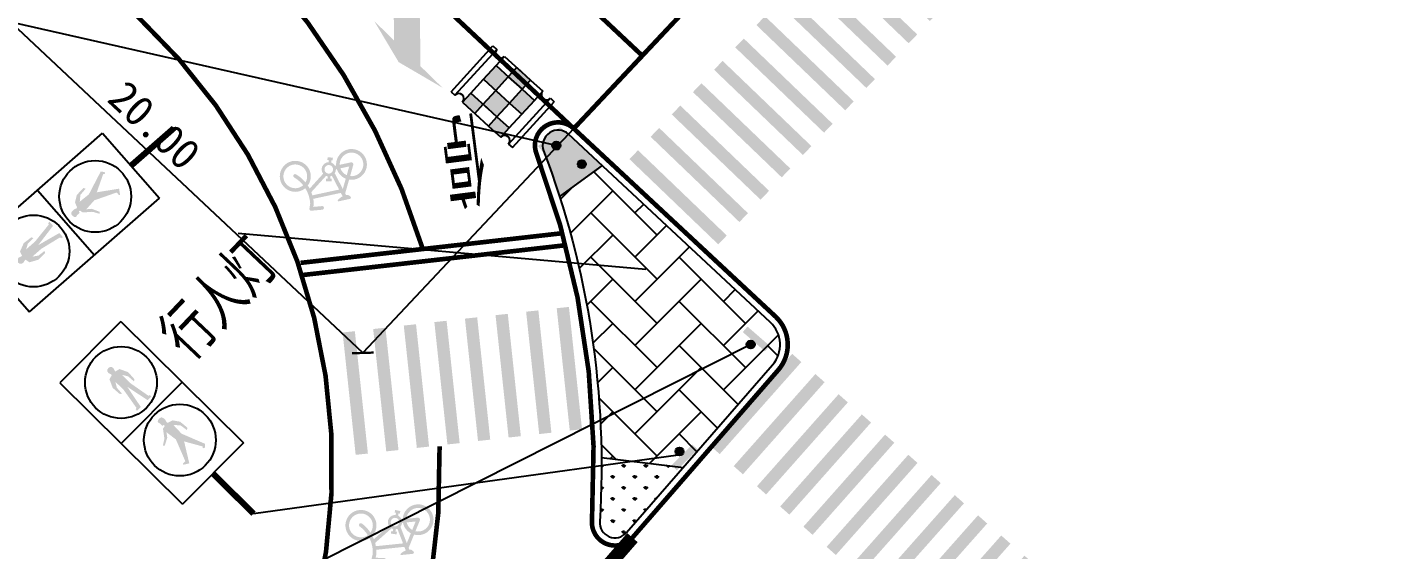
# Model space of a CAD drawing. Header units: millimetres. Extents: x 67546 to 67853, y 50657 to 50921.
# Drawn here: x 67652.59 to 67696.48, y 50774.19 to 50791.19 of the extents above; entities that cross this region are included whole.
import ezdxf

# ---------------------------------------------------------------- set-up
doc = ezdxf.new("R2010")
doc.units = ezdxf.units.MM
doc.linetypes.add('JTSS02', pattern=[2, 1, -1])
for name, color, linetype in [('@-交通信号', 7, 'Continuous'), ('@-交通岛', 82, 'Continuous'), ('@-交通标志', 7, 'Continuous'), ('@-设计标注', 7, 'Continuous'), ('@-路面标线', 7, 'Continuous'), ('@-路面边线', 7, 'Continuous'), ('@-辅助设计', 4, 'Continuous'), ('@-隔离岛', 3, 'Continuous'), ('交通标志', 7, 'Continuous')]:
    doc.layers.add(name, color=color, linetype=linetype)
doc.layers.add('@-道路标线', color=7, linetype='Continuous', lineweight=0)
doc.layers.get('0').off()
doc.layers.get('@-辅助设计').off()
doc.styles.add('--黑体', font='simhei.ttf')
doc.styles.add('STYLE1', font='simhei.ttf', dxfattribs={"width": 0.8})
doc.styles.add('宋体', font='')
doc.styles.get('宋体').set_extended_font_data('SimSun')
doc.dimstyles.new('标志标注', dxfattribs={"dimtxt": 1, "dimasz": 0.5, "dimexe": 0, "dimexo": 0, "dimgap": 0.25, "dimtad": 1, "dimzin": 0, "dimdsep": 46, "dimtxsty": '--黑体', "dimblk": 'ARCHTICK', "dimcen": 0.09, "dimadec": 0, "dimazin": 0, "dimtfac": 1, "dimtix": 1, "dimtmove": 1, "dimatfit": 0, "dimfxl": 1, "dimtolj": 1, "dimtzin": 0, "dimarcsym": 0})
pattern_1 = [(44.9999999983424, (0, 0), (4.156886443366873e-11, 1.436840979371065), [3.048, -1.016]), (134.9999999983424, (0.7184200000207843, 0.7184199999792156), (4.156886443366873e-11, 1.436840979371065), [3.048, -1.016])]
pattern_2 = [(90, (0, 0), (-0.3592102447896078, 0.3592102448103922), [0.09525, -0.6231704896]), (44.9999999983424, (0, 0), (-0.3592102448323739, 0.3592102448531583), [0.09525, -0.41275]), (134.9999999983424, (0, 0), (-0.3592102448531583, -0.3592102448323739), [0.09525, -0.41275])]

# ---------------------------------------------------------------- blocks, each defined once
blk = doc.blocks.new('A$C4D5C2BD2')
at = {"layer": '@-交通信号', "linetype": 'ByBlock', "lineweight": -3}
h = blk.add_hatch(color=14, dxfattribs=at)
edge = h.paths.add_edge_path()
edge.add_line((0.981396496295929, 0.3103656233288348), (0.9047607928514481, 0.5335762156173587))
edge.add_line((0.9047607928514481, 0.5335762188769877), (0.000568583607673645, 0.2231366215273738))
edge.add_line((0.0005685761570930481, 0.2231366285122931), (0.07720427960157394, -7.396377623081207e-05))
edge.add_line((0.07720427960157394, -7.396703585982323e-05), (0.9813964888453484, 0.3103656303137541))
blk.add_hatch(color=14, dxfattribs=at).paths.add_polyline_path([(0.5572020175083134, 0.5146595514379442, 1), (0.2922885207311656, 0.5146595514379442, 1)])
at = {"layer": '@-交通信号', "color": 14}
blk.add_circle((0.4247452691197395, 0.5146595514379442, 363.6511633631799), 0.1324567483885739, dxfattribs=at)
blk = doc.blocks.new('A$C3CD052C4')
at = {"layer": '@-交通信号'}
h = blk.add_hatch(color=256, dxfattribs=at)
h.paths.add_polyline_path([(0.1983859571773792, 4.356085207038632), (0.3037263108562911, 4.182178008431947), (0.3200045453995699, 3.934058719638415), (0.3810483660345199, 3.966599105235218), (0.4013966001366498, 4.275731142948644), (0.2752394003473455, 4.548255585470542), (0.1207051664969185, 4.589344146314033), (0.1368730835529277, 4.649943680897195), (0.157221317771473, 4.715024181221452), (0.1409426421305398, 4.776036930097689), (0.1002470557141351, 4.8142541802099), (0.04286595714802388, 4.829918102943338), (-0.01451514147629496, 4.814254180208081), (-0.05521072783449199, 4.77603693009587), (-0.07148940341721755, 4.715024181205081), (-0.05114116919867229, 4.649943680909928), (-0.03497325220087077, 4.589344146312214), (-0.1895074860512977, 4.548255585452353), (-0.3156646858988097, 4.275731142926816), (-0.2953164516802644, 3.966599105244313), (-0.2342726311035221, 3.934058719632958), (-0.2179943965602433, 4.182178008441042), (-0.1126540429395391, 4.356085207034994), (-0.1126540428813314, 3.967285207005261), (-0.2342726310889702, 3.267445207033234), (-0.279085850372212, 3.25705659617779), (-0.2912468931463081, 3.189701124136263), (-0.1126540429249872, 3.189685207004004), (0.04286595720623154, 3.967285207021632), (0.1983859571919311, 3.189685207022194), (0.3769788072968367, 3.18970112414172), (0.3648177647555713, 3.257056596183247), (0.3200045454141218, 3.267445207024139), (0.1983859571773792, 3.967285207023451)])
h.paths.add_polyline_path([(-0.06118429476919118, 1.636378291499568), (-0.3482229192304658, 0.9205713478113466), (-0.4579572204529541, 0.9188305799580121), (-0.4771172687906073, 0.8874937784821668), (-0.3065058634529123, 0.7793136970540218), (0.08171556417073589, 1.403055258662789), (0.3901159533270402, 0.8554683633010427), (0.3610900809726445, 0.822830726599932), (0.3647185906738741, 0.7974457475393137), (0.4082571785402251, 0.7793136970467458), (0.506219883376616, 0.8590945566884329), (0.2014475629403023, 1.638771373256532), (0.2159607196663273, 2.019543891745343), (0.3683466593938647, 1.85998217249653), (0.408250562948524, 1.595980882662843), (0.4737198686198099, 1.636111189556686), (0.4445396291994257, 1.94701568977689), (0.3030383364821319, 2.150094438551605), (0.1325111714249942, 2.208116783383957), (0.1252545931201894, 2.251633812893488, 0.2072279350689316), (0.1346140927344095, 2.450030692549262, 0.0711061981058181), (0.1193633821385447, 2.472137523831407, 0.0975891202728249), (0.1034852991870139, 2.48372346323049, 0.0222332267681968), (0.08456203251262195, 2.491531811232562, 0.0407986121601978), (0.07378418094594963, 2.494460636444273, 0.0459787038497324), (0.04555813709157519, 2.49706172911101, 0.0363583218134128), (0.009835170960286632, 2.494460636444273, 0.02830864803348), (-0.00935821476741694, 2.490530535462312, 0.0246906909628924), (-0.03075985630857758, 2.483723463228671, 0.079384576499933), (-0.05583795587881468, 2.469505774046411, 0.1243502617140169), (-0.06706480044522323, 2.454712290782481, 0.0811445592898371), (-0.07183741006883793, 2.435193731856998, 0.0695555518301039), (-0.0704105976910796, 2.411836468469119, 0.0047304574096672), (-0.06829578496399336, 2.401883111553616, 0.0090106909384495), (-0.06704230702598579, 2.39668994594831, 0.057141586892112), (-0.06096273110597394, 2.380969756777631, -0.0682413411958788), (-0.05615765994298272, 2.367678773531225, -0.1243534000053011), (-0.05688904688577168, 2.34781299745373, 0.0894556629479959), (-0.05978576498455368, 2.320536050174269, 0.0148189027599731), (-0.05776430989499204, 2.300840494513977, -0.0224194918720017), (-0.05592311613145284, 2.279750535453786, 0.0428473774026392), (-0.05615765994298272, 2.26976586341334, 0.1828745618122536), (-0.05377668564324267, 2.264489678782411, 0.101618928131842), (-0.04527257199515589, 2.258886470561265, 0.0299215739039949), (-0.001733984012389556, 2.249434136931086), (-0.001733984012389556, 2.204490589996567), (-0.1098946226702537, 2.1785597586113), (-0.1807460487616481, 2.085614511275708), (-0.2914515398006188, 1.939557423202132), (-0.3313056047336431, 1.904149619640521), (-0.5062198836385505, 1.793500335124918), (-0.4530814243044006, 1.753666386819532), (-0.2629672755283536, 1.852729243923022), (-0.2161719821888255, 1.877593834708023), (-0.1098946225974942, 2.021437714965941)])
for p, q in [((-1.402307950018439, 5.60923179994461), (-1.402307949960232, -1.2732925824821e-11)), ((1.402307949902024, 5.609231799970075), (-1.402307950018439, 5.60923179994461)), ((1.402307949902024, 5.609231799970075), (1.402307949960232, 1.2732925824821e-11)), ((1.402307949989336, 2.804615899991404), (-1.402307950047543, 2.804615899995042)), ((1.402307949960232, 1.2732925824821e-11), (-1.402307949960232, -1.2732925824821e-11))]:
    blk.add_line(p, q, dxfattribs=at)
at = {"layer": '@-交通信号', "color": 1}
blk.add_circle((-1.01863406598568e-10, 4.206923849938903), 1.166399999991831, dxfattribs=at)
at = {"layer": '@-交通信号', "color": 3}
blk.add_circle((0.01579213106015231, 1.529717030643951), 1.166399999991831, dxfattribs=at)
blk = doc.blocks.new('A$C42B20481')
at = {"layer": '@-交通信号', "linetype": 'ByBlock', "lineweight": -3}
for points in [[(0.1324567483885739, 0, 1), (-0.1324567483885739, 0, 1)], [(0.4606980249664048, -0.3733013846704125), (0.4603487807471538, -0.1373016438719787), (-0.4956503291614354, -0.1387163790641353), (-0.4953010849567363, -0.374716119862569)]]:
    blk.add_hatch(color=14, dxfattribs=at).paths.add_polyline_path(points)
at = {"layer": '@-交通信号', "color": 14}
blk.add_circle((0, 0), 0.1324567483885739, dxfattribs=at)
blk = doc.blocks.new('*U54')
at = {"layer": '@-路面边线'}
h = blk.add_hatch(color=256, dxfattribs=at)
h.dxf.hatch_style = 1
h.paths.add_polyline_path([(0.8848551481814093, -3.999268649963005), (0.9147638073900455, 0.0006195324772391708), (0.5147749891520792, 0.00361039839381827), (0.4848663299281559, -3.996277784040857)])
blk = doc.blocks.new('*U55')
at = {"layer": '@-辅助设计', "color": 0, "linetype": 'ByBlock', "lineweight": -2, "transparency": 16777216}
for p, rotation in [((67685.55467824785, 50801.04431857182), 46.57920475431663), ((67684.86732707529, 50800.31799332402), 46.57920475431663), ((67684.17997590273, 50799.59166807622), 46.57920475431663), ((67683.49262473018, 50798.86534282843), 46.57920475433915), ((67682.80527355762, 50798.13901758063), 46.57920475431663), ((67682.11792238506, 50797.41269233284), 46.57920475433915), ((67681.4305712125, 50796.68636708504), 46.57920475431663), ((67680.74322003995, 50795.96004183724), 46.57920475433915), ((67680.0558688674, 50795.23371658944), 46.57920475431663), ((67679.36851769485, 50794.50739134165), 46.57920475433077), ((67678.68116652229, 50793.78106609386), 46.57920475434659), ((67677.99381534974, 50793.05474084606), 46.57920475433915), ((67677.30646417718, 50792.32841559826), 46.57920475434659), ((67676.61911300462, 50791.60209035046), 46.57920475433915), ((67675.93176183206, 50790.87576510267), 46.57920475434659), ((67675.2444106595, 50790.14943985487), 46.57920475433915), ((67674.55705948696, 50789.42311460707), 46.57920475431663), ((67673.8697083144, 50788.69678935927), 46.57920475433915), ((67673.18235714185, 50787.97046411148), 46.57920475434659), ((67672.4950059693, 50787.24413886368), 46.57920475433915), ((67671.80765479674, 50786.51781361589), 46.57920475434659)]:
    blk.add_blockref('*U54', p, dxfattribs=dict(at, rotation=rotation))
blk = doc.blocks.new('*U56')
at = {"layer": '@-路面边线'}
h = blk.add_hatch(color=256, dxfattribs=at)
h.dxf.hatch_style = 1
h.paths.add_polyline_path([(0.4420962768850296, -0.02579111704356138), (0.403437126282052, -4.02560429644487), (0.8034184442403289, -4.029470211481682), (0.8420775948103593, -0.02965703210901305)])
blk = doc.blocks.new('*U57')
at = {"layer": '@-辅助设计', "color": 0, "linetype": 'ByBlock', "lineweight": -2, "transparency": 16777216, "rotation": 138.9999999997542}
for p in [(67675.4068550512, 50776.99624566858), (67676.16156463142, 50776.34018663959), (67676.91627421163, 50775.6841276106), (67677.67098379186, 50775.0280685816), (67678.42569337208, 50774.37200955261), (67679.18040295229, 50773.71595052362), (67679.93511253252, 50773.05989149462), (67680.68982211273, 50772.40383246563), (67681.44453169295, 50771.74777343663), (67682.19924127318, 50771.09171440764), (67682.95395085339, 50770.43565537865), (67683.70866043362, 50769.77959634965), (67684.46337001384, 50769.12353732066), (67685.21807959405, 50768.46747829167), (67685.97278917428, 50767.81141926267), (67686.7274987545, 50767.15536023368)]:
    blk.add_blockref('*U56', p, dxfattribs=at)
blk = doc.blocks.new('*U59')
at = {"layer": '@-路面边线'}
h = blk.add_hatch(color=256, dxfattribs=at)
h.dxf.hatch_style = 1
h.paths.add_polyline_path([(0.5976829625600055, -2.00496641827789), (0.624350595652142, 1.994944685389978), (0.2243594852923538, 1.997611448702791), (0.1976918521849382, -2.002299654970666)])
blk = doc.blocks.new('*U60')
at = {"layer": '@-辅助设计', "color": 0, "linetype": 'ByBlock', "lineweight": -2, "transparency": 16777216, "rotation": 6.469848052919851}
for p in [(67667.81023534169, 50779.81203481743), (67668.80386663307, 50779.92471514761), (67669.79749792443, 50780.03739547779), (67663.83571017621, 50779.36131349671), (67664.82934146759, 50779.47399382689), (67665.82297275895, 50779.58667415707), (67666.81660405033, 50779.69935448725), (67662.84207888485, 50779.24863316653)]:
    blk.add_blockref('*U59', p, dxfattribs=at)
blk = doc.blocks.new('A$C348E0356')
at = {"layer": '交通标志', "lineweight": 15}
h = blk.add_hatch(color=1, dxfattribs=at)
h.paths.add_polyline_path([(3.003229652764275, 1.581825583154568), (2.699315253586973, 2.053429645515278), (2.345612207427619, 1.825493846656171), (2.649526606546714, 1.35388978429546)])
h.paths.add_polyline_path([(1.699794109328649, 2.827652479812969), (2.00370850827312, 2.356048417277634), (2.357411554490681, 2.58398421613674), (2.053497155546209, 3.055588278657522)])
h.paths.add_polyline_path([(2.00370850827312, 2.356048417277634), (1.473153939063194, 2.014144718996249), (1.815057638159487, 1.483590148374786), (2.345612207427619, 1.825493846656171), (2.212649657740256, 2.031820624353712)])
h.paths.add_polyline_path([(2.11897203727858, 1.011986086014075), (1.815057638159487, 1.483590148374786), (1.284503068891353, 1.141686450093402), (1.588417468068655, 0.6700823877326914)])
h.paths.add_polyline_path([(1.169239540060515, 2.485748781531583), (0.6386849708505907, 2.143845083250199), (0.9425993697950616, 1.672241020714864), (1.473153939063194, 2.014144718996249)])
h.paths.add_polyline_path([(0.9425993697950616, 1.672241020714864), (0.5888963236357087, 1.444305221855755), (0.9308000227320008, 0.9137506512342952), (1.284503068891353, 1.141686450093402), (1.151540519262198, 1.348013227790942)])
at = {"layer": '交通标志', "lineweight": 25}
for p, q in [((1.768577406415715, 3.497717086982446), (6.21755607426e-05, 2.358038092701462)), ((1.863550656125879, 3.350340817545656), (0.0950354252709076, 2.210661823264671)), ((1.863550656125879, 3.350340817545656), (1.768577406415715, 3.497717086982446)), ((1.699794109328649, 2.827652479812969), (1.169239540060515, 2.485748781531583)), ((2.053497155546209, 3.055588278657522), (1.699794109328649, 2.827652479812969)), ((2.00370850827312, 2.356048417277634), (1.699794109328649, 2.827652479812969)), ((2.357411554490681, 2.58398421613674), (2.053497155546209, 3.055588278657522)), ((0.0950354252709076, 2.210661823264671), (6.21755607426e-05, 2.358038092701462)), ((1.169239540060515, 2.485748781531583), (0.6386849708505907, 2.143845083250199)), ((1.473153939063194, 2.014144718996249), (1.169239540060515, 2.485748781531583)), ((2.00370850827312, 2.356048417277634), (1.473153939063194, 2.014144718996249)), ((2.357411554490681, 2.58398421613674), (2.00370850827312, 2.356048417277634)), ((2.345612207427619, 1.825493846656171), (2.00370850827312, 2.356048417277634)), ((2.699315253586973, 2.053429645515278), (2.357411554490681, 2.58398421613674)), ((0.6386849708505907, 2.143845083250199), (0.2849819246330298, 1.91590928439109)), ((0.5888963236357087, 1.444305221855755), (0.2849819246330298, 1.91590928439109)), ((0.9425993697950616, 1.672241020714864), (0.6386849708505907, 2.143845083250199)), ((1.473153939063194, 2.014144718996249), (0.9425993697950616, 1.672241020714864)), ((1.815057638159487, 1.483590148374786), (1.473153939063194, 2.014144718996249)), ((2.649526606546714, 1.35388978429546), (2.212649657740256, 2.031820624353712)), ((2.699315253586973, 2.053429645515278), (2.345612207427619, 1.825493846656171)), ((3.003229652764275, 1.581825583154568), (2.566352703957818, 2.259756423212819)), ((0.9425993697950616, 1.672241020714864), (0.5888963236357087, 1.444305221855755)), ((0.9308000227320008, 0.9137506512342952), (0.5888963236357087, 1.444305221855755)), ((1.284503068891353, 1.141686450093402), (0.9425993697950616, 1.672241020714864)), ((1.815057638159487, 1.483590148374786), (1.284503068891353, 1.141686450093402)), ((2.11897203727858, 1.011986086014075), (1.68209508853033, 1.689916926072328)), ((2.345612207427619, 1.825493846656171), (1.815057638159487, 1.483590148374786)), ((3.003229652764275, 1.581825583154568), (2.649526606546714, 1.35388978429546)), ((1.234714421851094, 0.442146588873584), (0.7978374730446376, 1.120077428931835)), ((1.284503068891353, 1.141686450093402), (0.9308000227320008, 0.9137506512342952)), ((1.588417468068655, 0.6700823877326914), (1.151540519262198, 1.348013227790942)), ((3.193176151951773, 1.287073044106364), (1.424660921038593, 0.1473940498253796)), ((3.288149401603732, 1.139696774669572), (1.519634170748758, 1.7780388589e-05)), ((2.11897203727858, 1.011986086014075), (1.588417468068655, 0.6700823877326914)), ((2.649526606546714, 1.35388978429546), (2.11897203727858, 1.011986086014075)), ((3.288149401603732, 1.139696774669572), (3.193176151951773, 1.287073044106364)), ((1.588417468068655, 0.6700823877326914), (1.234714421851094, 0.442146588873584)), ((1.519634170748758, 1.7780388589e-05), (1.424660921038593, 0.1473940498253796))]:
    blk.add_line(p, q, dxfattribs=at)
for centre, major_axis, ratio, start_param, end_param in [((1.958523905836044, 3.202964548094313), (0.0132628393479032, 0.1748249984116091), 0.9999999976595978, 0.648165981041317, 3.789758634631108), ((0.1900086749810725, 2.06328555382788), (-0.1748249984686601, 0.0132628393522313), 0.999999997006934, 2.218962305269292, 5.360554958859085), ((3.098202902416232, 1.434449313717776), (-0.1748249984686601, 0.0132628393522313), 0.999999997006934, -0.9226303483204992, 2.218962305269292), ((1.329687671561259, 0.2947703194367932), (0.0132628393608787, 0.1748249985826468), 0.9999999959073038, 3.789758633994535, 6.931351287584327)]:
    blk.add_ellipse(centre, major_axis=major_axis, ratio=ratio, start_param=start_param, end_param=end_param, dxfattribs=at)
blk = doc.blocks.new('A$C174B43BA')
at = {"layer": '交通标志', "linetype": 'ByBlock', "lineweight": -3}
for points in [[(0.6366147921982129, 0.3842561724922007, 1), (0.3717012954210651, 0.3842561724922007, 1)], [(0.955758185315062, -1.431443593e-06), (0.9610766889582008, 0.2359386311726439), (0.0053193263074718, 0.2574830817691236), (8.226643331e-07, 0.0215430191528867)]]:
    blk.add_hatch(color=14, dxfattribs=at).paths.add_polyline_path(points)
at = {"layer": '交通标志', "color": 14}
blk.add_circle((0.504158043809639, 0.3842561724922007), 0.1324567483885739, dxfattribs=at)
blk = doc.blocks.new('_ARCHTICK')
at = {"color": 0, "linetype": 'ByBlock', "const_width": 0.15}
blk.add_lwpolyline([(-0.5, -0.5), (0.5, 0.5)], dxfattribs=at)
blk = doc.blocks.new('*D101')
at = {"layer": '@-设计标注', "color": 0, "lineweight": -2, "transparency": 16777216}
for p, q in [((67655.77661086725, 50801.58451964377), (67648.92260328982, 50794.29182114974)), ((67663.49628256226, 50780.59481883351), (67648.92260328982, 50794.29182114974)), ((67670.3502901397, 50787.88751732756), (67663.49628256226, 50780.59481883351))]:
    blk.add_line(p, q, dxfattribs=at)
at = {"layer": 'Defpoints', "color": 0, "transparency": 16777216}
for p in [(67655.77661086725, 50801.58451964377), (67648.92260328982, 50794.29182114974), (67670.3502901397, 50787.88751732756)]:
    blk.add_point(p, dxfattribs=at)
at = {"layer": '@-设计标注', "color": 0, "lineweight": -2, "transparency": 16777216, "xscale": 0.5, "yscale": 0.5, "zscale": 0.5}
for p, rotation in [((67648.92260328982, 50794.29182114974), 136.7761792515774), ((67663.49628256226, 50780.59481883351), 316.7761792515774)]:
    blk.add_blockref('_ARCHTICK', p, dxfattribs=dict(at, rotation=rotation))
at = {"layer": '@-设计标注', "color": 0, "transparency": 16777216, "insert": (67656.72692798547, 50787.99392669448), "char_height": 1, "attachment_point": 5, "rotation": 316.77617925157745, "style": '--黑体'}
blk.add_mtext('\\A1;20.00', dxfattribs=at)

msp = doc.modelspace()

# ---------------------------------------------------------------- hatches: boundary and pattern name
at = {"layer": '@-道路标线'}
msp.add_hatch(color=7, dxfattribs=at).paths.add_polyline_path([(67662.6724428963, 50793.87844018015), (67662.5676073364, 50793.77115781794), (67664.49868986337, 50791.88411773547), (67664.51173947759, 50790.75282214746), (67663.86804530173, 50791.38183550852), (67664.661307435, 50790.04739360706), (67666.08521412921, 50789.21523393194), (67665.36999837992, 50789.91413766707), (67665.35205515988, 50791.46966910078), (67662.77727845694, 50793.98572254298)])
h = msp.add_hatch(color=7, dxfattribs=at)
edge = h.paths.add_edge_path()
edge.add_line((67662.92375699608, 50785.77879566552), (67662.95065797983, 50785.7269898261))
edge.add_ellipse((67663.04910240113, 50785.28113125595), major_axis=(-0.07731339942486562, -0.4500026536258515), ratio=0.9999805706952836, start_angle=200.1195756284293, end_angle=202.1999952957983, ccw=False)
edge.add_ellipse((67662.97878144446, 50785.58040926402), major_axis=(-0.1481592556696223, 0.02545472925499719), ratio=0.9999999506772708, start_angle=219.8589830386828, end_angle=284.2785924977287, ccw=False)
edge.add_ellipse((67663.06781243566, 50785.64347908816), major_axis=(-0.04221297019419545, 0.007252464400459548), ratio=0.9999998303205472, start_angle=113.18325781182659, end_angle=206.501347011118, ccw=False)
edge.add_line((67663.07776372442, 50785.6018196998), (67662.6903187305, 50785.51801311808))
edge.add_ellipse((67662.72393824876, 50785.54261339678), major_axis=(-0.04105713626566976, 0.007053884571063191), ratio=0.9999998508462595, start_angle=310.81329457208363, end_angle=405.9425271505703, ccw=False)
edge.add_ellipse((67663.04910240113, 50785.28113125595), major_axis=(-0.4500041639262615, 0.07731365890435522), ratio=0.999999995276094, start_angle=307.0992444217952, end_angle=329.14455822133897, ccw=False)
edge.add_line((67662.83932576167, 50785.68668635088), (67662.78207363267, 50785.79694234963))
edge.add_line((67662.78207363174, 50785.79694234951), (67661.8865447571, 50785.60323429505))
edge.add_ellipse((67660.72839179695, 50785.38384425752), major_axis=(-0.1995926015969156, -1.161728769279961), ratio=0.9999997747193812, start_angle=102.93400800517048, end_angle=110.4751074252666, ccw=False)
edge.add_line((67661.90532003225, 50785.44934383817), (67661.88963057504, 50785.34123310245))
edge.add_line((67661.88963057414, 50785.34123310231), (67662.1690676014, 50785.36730998568))
edge.add_ellipse((67662.17452077311, 50785.30887441151), major_axis=(-0.0099376341430146, -0.05784200110700528), ratio=0.9999999969862579, start_angle=15.0799806736444, end_angle=195.0799806736443, ccw=False)
edge.add_line((67662.17997394405, 50785.25043883625), (67661.83232436627, 50785.2179963988))
edge.add_ellipse((67661.82084043187, 50785.27586918513), major_axis=(-0.009990416899394986, -0.05814922314889669), ratio=0.9999999565071804, start_angle=-94.40099306387123, end_angle=20.972252427922285, ccw=False)
edge.add_line((67661.76362929722, 50785.29029230258), (67661.78742422181, 50785.45425510933))
edge.add_ellipse((67660.72839179695, 50785.38384425752), major_axis=(-1.046044482521847, 0.1797172844243484), ratio=0.9999999809832021, start_angle=193.5523853715453, end_angle=221.8935450160579)
edge.add_ellipse((67661.3032374865, 50786.33499809186), major_axis=(-0.4968974456930011, 0.08537023144756753), ratio=0.9999999808311439, start_angle=-98.18991527179861, end_angle=139.7104712913849, ccw=False)
edge.add_ellipse((67661.3032374865, 50786.33499809186), major_axis=(-0.4968974442398929, 0.08537023119791362), ratio=0.9999999833191034, start_angle=153.487581228541, end_angle=261.8100847081013, ccw=False)
edge.add_ellipse((67660.72839179695, 50785.38384425752), major_axis=(-1.161728560276315, 0.199592565688722), ratio=0.9999999987140331, start_angle=217.7231741279261, end_angle=223.3859971820988, ccw=False)
edge.add_line((67661.76941140066, 50785.93677141647), (67662.2078968275, 50786.42138401958))
edge.add_ellipse((67662.3902542918, 50786.5635116437), major_axis=(-0.2278637837725242, 0.03914848854183371), ratio=0.9999999485642296, start_angle=280.9424230675123, end_angle=407.6811191826454, ccw=False)
edge.add_line((67662.38543733451, 50786.79466375658), (67662.38969470153, 50786.86731635052))
edge.add_line((67662.38969469967, 50786.86731635026), (67662.34569005243, 50786.87143510953))
edge.add_line((67662.3456900535, 50786.87143510875), (67662.35367550845, 50786.95675136693))
edge.add_line((67662.35367550938, 50786.95675136706), (67662.52408301475, 50786.94080152315))
edge.add_line((67662.52408301477, 50786.94080152315), (67662.51609755967, 50786.8554852659))
edge.add_line((67662.51609755967, 50786.85548526589), (67662.4750626327, 50786.85932606083))
edge.add_line((67662.47506263245, 50786.85932606267), (67662.47043560469, 50786.78036519336))
edge.add_ellipse((67662.3902542918, 50786.5635116437), major_axis=(-0.03914848698266533, -0.2278637746973843), ratio=0.9999998710940378, start_angle=156.077858777343, end_angle=169.4568067655877, ccw=False)
edge.add_line((67662.51843740042, 50786.75592680696), (67662.54297866415, 50786.73709094029))
edge.add_ellipse((67662.3902542918, 50786.5635116437), major_axis=(-0.227863781438448, 0.03914848814082415), ratio=0.99999997824153, start_angle=219.2364363992578, end_angle=238.4055656186149, ccw=False)
edge.add_line((67662.59150673193, 50786.67731832901), (67662.63034242284, 50786.68571871192))
edge.add_ellipse((67663.12969100059, 50786.7226397046), major_axis=(-0.08478334506213774, -0.4934814733934387), ratio=0.999999957172602, start_angle=251.5529690226818, end_angle=283.97727336007733, ccw=False)
edge.add_line((67662.68839411605, 50786.95921785221), (67662.75971723294, 50787.06002903673))
edge.add_ellipse((67663.12969100059, 50786.7226397046), major_axis=(-0.4934814521434403, 0.08478334141124873), ratio=0.9999999765459381, start_angle=90.72597712170881, end_angle=327.3860601384187, ccw=False)
edge.add_line((67663.05116705045, 50786.22812364232), (67662.92375699565, 50785.77879566169))
edge = h.paths.add_edge_path(flags=16)
edge.add_line((67662.72601026045, 50785.90490903411), (67662.49186118256, 50786.35583269564))
edge.add_ellipse((67662.3902542918, 50786.5635116437), major_axis=(-0.2278641011686625, 0.03914854307256638), ratio=0.9999989921065656, start_angle=113.33312174311399, end_angle=125.81877227170509, ccw=False)
edge.add_line((67662.44455900324, 50786.33877734972), (67662.43991672923, 50786.25955631209))
edge.add_line((67662.43991672948, 50786.25955631027), (67662.48792135532, 50786.25837743208))
edge.add_line((67662.4879213544, 50786.25837743193), (67662.48581766938, 50786.17271410358))
edge.add_line((67662.48581767031, 50786.17271410373), (67662.3011836993, 50786.17724826551))
edge.add_line((67662.30118370023, 50786.17724826562), (67662.30328738394, 50786.2629115966))
edge.add_line((67662.30328738289, 50786.26291159741), (67662.35420391799, 50786.26166121201))
edge.add_line((67662.35420391797, 50786.26166121202), (67662.3584724415, 50786.33450418461))
edge.add_ellipse((67662.3902542918, 50786.5635116437), major_axis=(-0.03914848694542475, -0.227863774480626), ratio=0.9999996316774112, start_angle=-12.801403836924408, end_angle=1.8475263374838278, ccw=False)
edge.add_line((67662.30159057732, 50786.34998588369), (67661.82304277546, 50785.8210964702))
edge.add_ellipse((67660.72839179695, 50785.38384425752), major_axis=(-1.161728473446023, 0.1995925507707102), ratio=0.9999999651228509, start_angle=206.1845881327514, end_angle=211.5225778991242, ccw=False)
edge.add_line((67661.85897344344, 50785.71736397946), (67662.72601026227, 50785.90490903436))
edge = h.paths.add_edge_path(flags=16)
edge.add_line((67662.84757017242, 50785.92551604098), (67662.94197504499, 50786.25844699918))
edge.add_ellipse((67663.12969100059, 50786.7226397046), major_axis=(-0.4934814552835773, 0.08478334195074473), ratio=0.9999999682488206, start_angle=387.44292668244736, end_angle=437.7305866839091, ccw=False)
edge.add_line((67662.65266717822, 50786.57045417284), (67662.62145651857, 50786.56370312426))
edge.add_ellipse((67662.3902542918, 50786.5635116437), major_axis=(-0.03914849235350568, -0.2278638059583619), ratio=0.9999998818253548, start_angle=66.12125378608778, end_angle=99.79606636223912, ccw=False)
edge.add_line((67662.58276647636, 50786.43547428334), (67662.84757017242, 50785.925516041))
edge = h.paths.add_edge_path(flags=16)
edge.add_line((67662.48269107922, 50786.6685709271), (67662.46783742144, 50786.67997138164))
edge.add_ellipse((67662.3902542918, 50786.5635116437), major_axis=(-0.08648675425850212, -0.1100093382713435), ratio=0.9999982862807512, start_angle=184.5028513073123, end_angle=536.8305418411982)
edge = h.paths.add_edge_path(flags=16)
edge.add_ellipse((67661.3032374865, 50786.33499809186), major_axis=(-0.3812134418241676, 0.06549496287722897), ratio=0.9999999827594351, start_angle=158.9141864051265, end_angle=261.729474163011)
edge.add_ellipse((67661.3032374865, 50786.33499809186), major_axis=(-0.3812134461315951, 0.06549496361727317), ratio=0.9999999726421697, start_angle=261.7294742455286, end_angle=501.1211886144014)
edge.add_ellipse((67660.72839179695, 50785.38384425752), major_axis=(-1.046044487754065, 0.1797172853232776), ratio=0.9999999693913519, start_angle=228.2603932092995, end_angle=249.2839976678984)
edge.add_ellipse((67661.29664673867, 50786.34904933046), major_axis=(-0.05784365388411574, 0.009937918100933248), ratio=0.9999984609880854, start_angle=249.7117148502653, end_angle=428.8563375229205, ccw=False)
edge.add_ellipse((67660.72839179695, 50785.38384425752), major_axis=(-1.161728495277223, 0.1995925545214531), ratio=0.9999999672635289, start_angle=229.4454243372494, end_angle=249.28399770017649, ccw=False)
edge = h.paths.add_edge_path(flags=16)
edge.add_line((67662.97424198949, 50786.37224054807), (67663.05513200843, 50786.65750963263))
edge.add_line((67663.0551320075, 50786.65750963249), (67662.76808481298, 50786.59541966691))
edge.add_ellipse((67663.12969100059, 50786.7226397046), major_axis=(-0.3777974477986939, 0.06490807275914534), ratio=0.9999999719880538, start_angle=29.13147224983823, end_angle=75.82490958884358)
edge = h.paths.add_edge_path(flags=16)
edge.add_ellipse((67663.12969100059, 50786.7226397046), major_axis=(-0.3777974538067218, 0.06490807379136398), ratio=0.9999999542659418, start_angle=92.82568757028405, end_angle=327.3860593604895)
edge.add_line((67662.8464480413, 50786.98093681176), (67662.7918447958, 50786.90375820083))
edge.add_ellipse((67663.12969100059, 50786.7226397046), major_axis=(-0.3777974521717764, 0.06490807351046964), ratio=0.9999999059556514, start_angle=341.5529669549778, end_angle=371.5106501264239)
edge.add_line((67662.74653953854, 50786.71085281908), (67663.10492294191, 50786.78837321317))
edge.add_ellipse((67663.12420027504, 50786.72564069193), major_axis=(-0.01111244215447173, -0.06467997132419112), ratio=0.9999999181052606, start_angle=79.8263932664151, end_angle=206.8305000872452, ccw=False)
edge.add_line((67663.18590047718, 50786.70327846004), (67663.08348634189, 50786.34210181024))
h = msp.add_hatch(color=7, dxfattribs=at)
edge = h.paths.add_edge_path()
edge.add_line((67664.98571630528, 50774.25648841206), (67665.00677907691, 50774.2020469979))
edge.add_ellipse((67665.05577906889, 50773.74808646059), major_axis=(-0.1261537065202347, -0.43882227875547), ratio=0.9999805706952836, start_angle=200.1195756284293, end_angle=202.1999952957983, ccw=False)
edge.add_ellipse((67665.01867271458, 50774.05326752409), major_axis=(-0.1444782195567102, 0.0415349534217241), ratio=0.9999999506772708, start_angle=219.8589830386828, end_angle=284.2785924977287, ccw=False)
edge.add_ellipse((67665.11407809913, 50774.10620269865), major_axis=(-0.04116418342069399, 0.0118339805561539), ratio=0.9999998303205472, start_angle=113.18325781182659, end_angle=206.501347011118, ccw=False)
edge.add_line((67665.11940494832, 50774.06370378732), (67664.72511013363, 50774.0228532602))
edge.add_ellipse((67664.76122263739, 50774.04362181316), major_axis=(-0.04003706633751289, 0.01150995416868596), ratio=0.9999998508462595, start_angle=310.81329457208363, end_angle=405.9425271505703, ccw=False)
edge.add_ellipse((67665.05577906889, 50773.74808646059), major_axis=(-0.4388237515322682, 0.1261541299177261), ratio=0.999999995276094, start_angle=307.0992444217952, end_angle=329.14455822133897, ccw=False)
edge.add_line((67664.89170119174, 50774.17418459919), (67664.84687426256, 50774.29004977064))
edge.add_line((67664.84687426164, 50774.29004977061), (67663.93551291371, 50774.19562906751))
edge.add_ellipse((67662.7602947362, 50774.10445613864), major_axis=(-0.3256789466350793, -1.132865465844742), ratio=0.9999997747193812, start_angle=102.93400800517048, end_angle=110.4751074252666, ccw=False)
edge.add_line((67663.93731371542, 50774.04060796964), (67663.90987326743, 50773.93486719198))
edge.add_line((67663.90987326652, 50773.93486719194), (67664.19048508097, 50773.93016978398))
edge.add_ellipse((67664.18950276556, 50773.87148853936), major_axis=(-0.01621542178340847, -0.05640490901339502), ratio=0.9999999969862579, start_angle=15.0799806736444, end_angle=195.0799806736443, ccw=False)
edge.add_line((67664.18852044929, 50773.81280729378), (67663.83940931018, 50773.81865136939))
edge.add_ellipse((67663.83433550871, 50773.87743399171), major_axis=(-0.01630154838510076, -0.05670449808341591), ratio=0.9999999565071804, start_angle=-94.40099306387123, end_angle=20.972252427922285, ccw=False)
edge.add_line((67663.7790491323, 50773.89803876854), (67663.82066583399, 50774.05840725228))
edge.add_ellipse((67662.7602947362, 50774.10445613864), major_axis=(-1.020055370343385, 0.2932480232991924), ratio=0.9999999809832021, start_angle=193.5523853715453, end_angle=221.8935450160579)
edge.add_ellipse((67663.43589526972, 50774.9868988294), major_axis=(-0.4845519635714628, 0.1393001886311722), ratio=0.9999999808311439, start_angle=-98.18991527179861, end_angle=139.7104712913849, ccw=False)
edge.add_ellipse((67663.43589526972, 50774.9868988294), major_axis=(-0.4845519621544572, 0.1393001882238076), ratio=0.9999999833191034, start_angle=153.487581228541, end_angle=261.8100847081013, ccw=False)
edge.add_ellipse((67662.7602947362, 50774.10445613864), major_axis=(-1.132865262033819, 0.3256788880430146), ratio=0.9999999987140331, start_angle=217.7231741279261, end_angle=223.3859971820988, ccw=False)
edge.add_line((67663.85562969623, 50774.53999211159), (67664.34457306673, 50774.97364315228))
edge.add_ellipse((67664.5414052229, 50775.09493457251), major_axis=(-0.2222024782192493, 0.06387931420628823), ratio=0.9999999485642296, start_angle=280.9424230675123, end_angle=407.6811191826454, ccw=False)
edge.add_line((67664.56194408768, 50775.3252227776), (67664.57413620494, 50775.3969714839))
edge.add_line((67664.57413620307, 50775.39697148385), (67664.53084777664, 50775.40588693633))
edge.add_line((67664.5308477776, 50775.40588693544), (67664.54813306661, 50775.48981458395))
edge.add_line((67664.54813306755, 50775.48981458398), (67664.71576701646, 50775.45528959909))
edge.add_line((67664.71576701647, 50775.45528959908), (67664.69848172742, 50775.37136195151))
edge.add_line((67664.69848172744, 50775.37136195149), (67664.65811468562, 50775.37967572756))
edge.add_line((67664.65811468556, 50775.37967572943), (67664.6448639495, 50775.30169723072))
edge.add_ellipse((67664.5414052229, 50775.09493457251), major_axis=(-0.06387931166216429, -0.2222024693695825), ratio=0.9999998710940378, start_angle=156.077858777343, end_angle=169.4568067655877, ccw=False)
edge.add_line((67664.68989908278, 50775.27214653027), (67664.71222878777, 50775.25073513671))
edge.add_ellipse((67664.5414052229, 50775.09493457251), major_axis=(-0.2222024759431637, 0.06387931355195346), ratio=0.99999997824153, start_angle=219.2364363992578, end_angle=238.4055656186149, ccw=False)
edge.add_line((67664.75391553243, 50775.18600528472), (67664.79343781759, 50775.19009995177))
edge.add_ellipse((67665.29382533206, 50775.17208614686), major_axis=(-0.1383425552405957, -0.4812208615511052), ratio=0.999999957172602, start_angle=251.5529690226818, end_angle=283.97727336007733, ccw=False)
edge.add_line((67664.88110669055, 50775.45559184907), (67664.96304605069, 50775.54798136789))
edge.add_ellipse((67665.29382533206, 50775.17208614686), major_axis=(-0.4812208408290652, 0.1383425492833725), ratio=0.9999999765459381, start_angle=90.72597712170881, end_angle=327.3860601384187, ccw=False)
edge.add_line((67665.16159112839, 50774.68915109741), (67664.98571630444, 50774.2564884083))
edge = h.paths.add_edge_path(flags=16)
edge.add_line((67664.802978098, 50774.4035091616), (67664.6196454534, 50774.87737315118))
edge.add_ellipse((67664.5414052229, 50775.09493457251), major_axis=(-0.2222027877296392, 0.06387940318509527), ratio=0.9999989921065656, start_angle=113.33312174311399, end_angle=125.81877227170509, ccw=False)
edge.add_line((67664.57075934883, 50774.86560328405), (67664.55746495228, 50774.7873678539))
edge.add_line((67664.5574649523, 50774.78736785206), (67664.605051391, 50774.78093631187))
edge.add_line((67664.60505139008, 50774.78093631182), (67664.5935744311, 50774.69601923034))
edge.add_line((67664.59357443202, 50774.69601923039), (67664.41054887956, 50774.7207560253))
edge.add_line((67664.41054888049, 50774.72075602532), (67664.42202583847, 50774.80567310956))
edge.add_line((67664.42202583751, 50774.80567311047), (67664.47249881893, 50774.7988514422))
edge.add_line((67664.47249881893, 50774.79885144221), (67664.4847228849, 50774.87078815857))
edge.add_ellipse((67664.5414052229, 50775.09493457251), major_axis=(-0.06387931160139824, -0.2222024691582097), ratio=0.9999996316774112, start_angle=-12.801403836924408, end_angle=1.8475263374838278, ccw=False)
edge.add_line((67664.42987978294, 50774.89240906623), (67663.89626392862, 50774.41913733626))
edge.add_ellipse((67662.7602947362, 50774.10445613864), major_axis=(-1.132865177360836, 0.3256788637010182), ratio=0.9999999651228509, start_angle=206.1845881327514, end_angle=211.5225778991242, ccw=False)
edge.add_line((67663.9206125325, 50774.31209254179), (67664.80297809985, 50774.40350916165))
edge = h.paths.add_edge_path(flags=16)
edge.add_line((67664.92606400134, 50774.41067305239), (67665.05637899465, 50774.73125581145))
edge.add_ellipse((67665.29382533206, 50775.17208614686), major_axis=(-0.4812208438911852, 0.1383425501636783), ratio=0.9999999682488206, start_angle=387.44292668244736, end_angle=437.7305866839091, ccw=False)
edge.add_line((67664.80299888483, 50775.07308330907), (67664.77123643701, 50775.06979258861))
edge.add_ellipse((67664.5414052229, 50775.09493457251), major_axis=(-0.06387932042586411, -0.2222024998538773), ratio=0.9999998818253548, start_angle=66.12125378608778, end_angle=99.79606636223912, ccw=False)
edge.add_line((67664.71872958714, 50774.946574953), (67664.92606400135, 50774.4106730524))
edge = h.paths.add_edge_path(flags=16)
edge.add_line((67664.64479658978, 50775.18923323607), (67664.63128148335, 50775.20219253433))
edge.add_ellipse((67664.5414052229, 50775.09493457251), major_axis=(-0.09801952337770284, -0.09987084762771066), ratio=0.9999982862807512, start_angle=184.5028513073123, end_angle=536.8305418411982)
edge = h.paths.add_edge_path(flags=16)
edge.add_ellipse((67663.43589526972, 50774.9868988294), major_axis=(-0.371742143930964, 0.1068693446004423), ratio=0.9999999827594351, start_angle=158.9141864051265, end_angle=261.729474163011)
edge.add_ellipse((67663.43589526972, 50774.9868988294), major_axis=(-0.3717421481313729, 0.1068693458079862), ratio=0.9999999726421697, start_angle=261.7294742455286, end_angle=501.1211886144014)
edge.add_ellipse((67662.7602947362, 50774.10445613864), major_axis=(-1.020055375445606, 0.2932480247659918), ratio=0.9999999693913519, start_angle=228.2603932092995, end_angle=249.2839976678984)
edge.add_ellipse((67663.43088376545, 50775.00158760363), major_axis=(-0.05640652072704173, 0.0162158851228063), ratio=0.9999984609880854, start_angle=249.7117148502653, end_angle=428.8563375229205, ccw=False)
edge.add_ellipse((67662.7602947362, 50774.10445613864), major_axis=(-1.132865198649637, 0.3256788698211748), ratio=0.9999999672635289, start_angle=229.4454243372494, end_angle=249.28399770017649, ccw=False)
edge = h.paths.add_edge_path(flags=16)
edge.add_line((67665.10091977546, 50774.84082882966), (67665.21257907861, 50775.11551746392))
edge.add_line((67665.21257907768, 50775.11551746388), (67664.9204570413, 50775.08525244163))
edge.add_ellipse((67665.29382533206, 50775.17208614686), major_axis=(-0.3684110207244778, 0.1059117051192254), ratio=0.9999999719880538, start_angle=29.13147224983823, end_angle=75.82490958884358)
edge = h.paths.add_edge_path(flags=16)
edge.add_ellipse((67665.29382533206, 50775.17208614686), major_axis=(-0.3684110265832352, 0.1059117068035156), ratio=0.9999999542659418, start_angle=92.82568757028405, end_angle=327.3860593604895)
edge.add_line((67665.04058872284, 50775.4598624303), (67664.97785793756, 50775.38913124213))
edge.add_ellipse((67665.29382533206, 50775.17208614686), major_axis=(-0.3684110249889105, 0.1059117063451752), ratio=0.9999999059556514, start_angle=341.5529669549778, end_angle=371.5106501264239)
edge.add_line((67664.91168923656, 50775.20235127625), (67665.27640866746, 50775.2401376764))
edge.add_ellipse((67665.28869647584, 50775.17567067275), major_axis=(-0.01813237778582838, -0.06307298896490213), ratio=0.9999999181052606, start_angle=79.8263932664151, end_angle=206.8305000872452, ccw=False)
edge.add_line((67665.34757502149, 50775.14668272318), (67665.20620416924, 50774.79890188759))
at = {"layer": '@-隔离岛'}
h = msp.add_hatch(dxfattribs=at)
h.set_pattern_fill('GRASS', color=256, scale=0.02, angle=-1.6576033e-09, style=0)
h.set_pattern_definition(pattern_2)
h.paths.add_polyline_path([(67714.47933528763, 50777.86038756352), (67711.58747743013, 50777.7237243257), (67714.3337647777, 50776.00765353067, 0.1648705589889544), (67714.6462013064, 50775.93393673826), (67715.07410627056, 50776.58663591662, 0.03769896971207618), (67715.04544896707, 50776.65625979078, -0.0009910385635177148), (67715.00066728992, 50776.74577833466), (67714.71641516281, 50776.75586227321, -0.9824251142804514), (67714.45158493578, 50776.76055826579, -1.017889287910225), (67714.71641516281, 50776.75586227321), (67715.00066728992, 50776.74577833466, -0.01218501961812076)])
h.paths.add_polyline_path([(67702.16427977735, 50802.51870147807, 0.4437890083581539), (67702.05003956851, 50803.25138264229), (67702.01829887122, 50803.139749878, -0.3352159146615686), (67702.11452987723, 50803.01234310509, -1), (67701.84961638047, 50803.01234310509, -0.4978850821343966), (67702.01829887122, 50803.139749878), (67702.05003956851, 50803.25138264229, 0.2403229251265446), (67701.59833774286, 50803.30084452759, -0.02403165531386301), (67699.29158392521, 50802.55026193956), (67700.0223570941, 50799.873647247)])
h.paths.add_polyline_path([(67696.29584284294, 50795.27178539443, 0.172695880453688), (67694.4243184828, 50795.84803882931), (67694.50476080421, 50795.63080289759, -0.5223405233199353), (67694.68321392371, 50795.50658887246, -1), (67694.41830042694, 50795.50658887246, -0.3137665123952535), (67694.50476080421, 50795.63080289759), (67694.4243184828, 50795.84803882931, 0.1204058587653705), (67693.09350993844, 50795.46105842479), (67694.02503554296, 50794.59239674544, 0.4348123749617517), (67695.84896594485, 50794.71993838365)])
h.paths.add_polyline_path([(67685.35353192818, 50765.19372893243), (67682.29554250036, 50761.67591450505, 0.668930671040882), (67682.7088123817, 50760.84917655245), (67682.79388372015, 50761.70238545506, -0.3853967382320559), (67682.67456874081, 50761.83418865722, -1), (67682.93948223758, 50761.83418865722, -0.4436297883538115), (67682.79388372015, 50761.70238545506), (67682.7088123817, 50760.84917655245, 0.08431823525256274), (67682.87145384218, 50760.8890001512, -0.02597946412037406), (67686.30459423547, 50762.16723825481)])
h.paths.add_polyline_path([(67691.07815015365, 50770.49334151192, 0.3689194771130387), (67689.79352130918, 50770.30135244475, 0.2904346216333383), (67691.40374648308, 50769.60304341945, -0.04918014350271164), (67691.40119586549, 50769.62891207572, -0.870083212135626), (67691.66104422955, 50769.6651910841, 0.07090268533263139), (67692.0753942798, 50769.87019422112)])
h.paths.add_polyline_path([(67671.27580606334, 50786.68262790099), (67670.17979054966, 50787.70467890214, 0.794167672399738), (67669.37144633124, 50787.16127018849, -0.01364420500547146), (67669.88888074883, 50785.68026766826)])
h.paths.add_polyline_path([(67670.47704791668, 50786.73152862531, -1), (67670.74196141344, 50786.73152862531, -1)], flags=16)
h.paths.add_polyline_path([(67669.64824326297, 50787.33480429302, -1), (67669.91315675974, 50787.33480429302, -1)], flags=16)
h = msp.add_hatch(dxfattribs=at)
h.set_pattern_fill('AR-HBONE', color=30, scale=0.01, angle=-1.6576033e-09, style=0)
h.set_pattern_definition(pattern_1)
h.paths.add_polyline_path([(67712.4352251631, 50785.98694869419), (67707.17375689572, 50781.16185245534, 0.255888583198547), (67707.76129230011, 50780.11459014819), (67710.76856138499, 50778.2354398641, -0.9324973977301869), (67711.03218512404, 50778.21700048367, -0.2493179534871803), (67710.97380140514, 50778.10719166572), (67711.58747743013, 50777.7237243257), (67714.47933528763, 50777.86038756352, -0.08354644528235118)])
h.paths.add_polyline_path([(67712.4352251631, 50785.98694869419, -0.007275388396998398), (67712.3873766225, 50786.72016442699, 0.6897286273586153), (67711.49790752832, 50787.00762075113), (67708.40504448688, 50783.14977148705, -0.3974434518788362), (67708.52987670296, 50783.01753436404, -0.870350966692279), (67708.27000625139, 50782.9813330045), (67707.44841777792, 50781.95653350796, 0.1732063352084627), (67707.17375689572, 50781.16185245534)])
h.paths.add_polyline_path([(67691.61992624556, 50769.52840510747, -0.5737494409338134), (67691.40374648308, 50769.60304341945, -0.2904346216333278), (67689.79352130918, 50770.30135244475), (67685.35353192818, 50765.19372893243), (67686.30459423547, 50762.16723825481, -0.07389291008477142), (67696.54721158375, 50763.78822121426)])
h.paths.add_polyline_path([(67686.33540180385, 50765.97822919949, -1), (67686.60031530062, 50765.97822919949, -1)], flags=16)
h.paths.add_polyline_path([(67696.35624655517, 50767.19522083418), (67692.0753942798, 50769.87019422112, -0.07090268533259443), (67691.66104422955, 50769.6651910841, -0.06947112674735581), (67691.66610936225, 50769.62891207572, -0.2187562552700916), (67691.61992624556, 50769.52840510746), (67696.54721158375, 50763.78822121426, -0.02650331080481389), (67700.28081162216, 50763.62550135072, 0.121995504940891), (67700.51865834296, 50763.66053465042), (67700.50519243961, 50763.83027943655, -0.4375950361594934), (67700.36226076797, 50763.96232134724, -1), (67700.62717426474, 50763.96232134724, -0.3912123718394016), (67700.50519243961, 50763.83027943655), (67700.51865834296, 50763.66053465042, 0.6110617890127323), (67700.59397089723, 50764.5471967707)])
h = msp.add_hatch(dxfattribs=at)
h.set_pattern_fill('AR-HBONE', color=30, scale=0.01, angle=-1.6576033e-09, style=0)
h.set_pattern_definition(pattern_1)
h.paths.add_polyline_path([(67676.73318634926, 50781.59353845356), (67671.27580606334, 50786.68262790099), (67669.88888074883, 50785.68026766826, -0.07510562387499783), (67671.24794814891, 50777.19977895926), (67673.90922900796, 50776.87388972363), (67676.80589756941, 50780.20612572294, 0.4040262258334206)])
h = msp.add_hatch(dxfattribs=at)
h.set_pattern_fill('GRASS', color=256, scale=0.02, angle=-1.6576033e-09, style=0)
h.set_pattern_definition(pattern_2)
h.paths.add_polyline_path([(67673.90922900796, 50776.87388972363), (67671.24794814891, 50777.19977895926, -0.01814252091474497), (67671.19100745702, 50775.11485296438, 0.7175356239338243), (67672.06735182686, 50774.7550524045)])

# ---------------------------------------------------------------- linework, layer by layer
at = {"layer": '@-交通信号', "linetype": 'Continuous', "lineweight": -3}
for p, q in [((67672.69432679068, 50783.3037250207), (67659.44284835982, 50784.47215255608, 31.07741343967996)), ((67673.73595141043, 50777.26622669173, -2.676977361688837), (67659.94626920109, 50775.36809840895))]:
    msp.add_line(p, q, dxfattribs=at)
at = {"layer": '@-交通信号'}
msp.add_line((67676.0967265746, 50780.86642706909), (67648.58368603347, 50766.99702740945), dxfattribs=at)
at = {"layer": '@-交通信号', "const_width": 0.2, "elevation": 31.07741343967996, "flags": 128}
msp.add_lwpolyline([(67657.35802623528, 50787.89995615964), (67655.96322961753, 50786.67853255219)], dxfattribs=at)
at = {"layer": '@-交通信号', "const_width": 0.2, "flags": 128}
msp.add_lwpolyline([(67658.62947000994, 50776.67323178298), (67659.94626920109, 50775.36809840895)], dxfattribs=at)
at = {"layer": '@-交通岛', "color": 7, "linetype": 'Continuous', "const_width": 0.15, "flags": 128}
msp.add_lwpolyline([(67670.94151266715, 50775.13073848708, 0.7175356239400458), (67672.25602922191, 50774.59103764726), (67676.99457496447, 50780.0421109657, 0.4040262258326068), (67676.90368593927, 50781.77637687896), (67670.35029013969, 50787.88751732754, 0.7941676724079926), (67669.13777381202, 50787.07240425704, -0.1071561039776904), (67670.94151266715, 50775.13073848708)], format="xyb", dxfattribs=at)
at = {"layer": '@-交通标志'}
msp.add_line((67669.78070001148, 50787.3348042924), (67646.17186451529, 50792.68508213172), dxfattribs=at)
at = {"layer": '@-路面标线', "color": 7, "linetype": 'Continuous', "const_width": 0.15, "flags": 128}
for points in [[(67672.57640339811, 50790.2554109045), (67658.00237374366, 50803.95274252556)], [(67670.3506405217, 50787.8871880227), (67655.77597014353, 50801.58512182486)]]:
    msp.add_lwpolyline(points, dxfattribs=at)
at = {"layer": '@-道路标线', "color": 7, "linetype": 'Continuous', "const_width": 0.15, "flags": 128}
for points in [[(67640.23126628487, 50812.00919606552), (67658.93550940246, 50794.43010320131, -0.1305089869290434), (67665.4462741951, 50783.97215750414, -0.1305089869290434)], [(67637.49186582159, 50809.09446021097), (67656.19610893918, 50791.51536734676, -0.4028906534838921), (67657.59329822725, 50763.82050749427), (67657.10923742244, 50763.26365923724)], [(67665.99095010039, 50777.56079228478, -0.187640034771295), (67660.23478175803, 50761.52430089281), (67659.75072095323, 50760.96745263578)]]:
    msp.add_lwpolyline(points, format="xyb", dxfattribs=at)
for points in [[(67670.35028686946, 50787.88751384753), (67676.85450769556, 50794.80899014664)], [(67661.47443042054, 50783.52174026002), (67670.0415036923, 50784.49326828387)], [(67661.5195025526, 50783.12428774347), (67670.08657582436, 50784.09581576732)]]:
    msp.add_lwpolyline(points, dxfattribs=at)
at = {"layer": '@-道路标线', "color": 7, "linetype": 'JTSS02', "ltscale": 1.5, "const_width": 0.4499999999999999, "flags": 128}
msp.add_lwpolyline([(67660.61213654815, 50761.19627137829), (67672.25602922191, 50774.59103764726)], dxfattribs=at)
at = {"layer": '@-隔离岛', "linetype": 'Continuous', "flags": 128}
msp.add_lwpolyline([(67671.19100745702, 50775.11485296438, 0.7175356239422248), (67672.06735182686, 50774.7550524045), (67676.80589756941, 50780.20612572294, 0.4040262258323663), (67676.73318634926, 50781.59353845356), (67670.17979054966, 50787.70467890214, 0.7941676724079928), (67669.37144633124, 50787.16127018848, -0.1071561039777309)], format="xyb", close=True, dxfattribs=at)
at = {"layer": '@-隔离岛'}
for points in [[(67671.27580606334, 50786.68262790099), (67669.88888074883, 50785.68026766826)], [(67671.24794814891, 50777.19977895926), (67673.90922900796, 50776.87388972363)]]:
    msp.add_lwpolyline(points, dxfattribs=at)

# ---------------------------------------------------------------- block references
at = {"layer": '@-交通信号'}
for name, p, rotation in [('A$C3CD052C4', (67655.96322961751, 50786.67853255219, 31.07741343967996), 131.2086376472454), ('A$C3CD052C4', (67658.62947000994, 50776.67323178298), 45.25492557717082), ('A$C42B20481', (67676.0967265746, 50780.86642706909), 138.9891696313807)]:
    msp.add_blockref(name, p, dxfattribs=dict(at, rotation=rotation))
at = {"layer": '@-交通信号', "linetype": 'Continuous', "ltscale": 2}
for p, rotation in [((67671.24619793276, 50786.53176706648, -363.6511633631799), 112.1134704414125), ((67673.6287040405, 50776.74082850278, -366.3281407248687), 26.15975837133789)]:
    msp.add_blockref('A$C4D5C2BD2', p, dxfattribs=dict(at, rotation=rotation))
at = {"layer": '@-交通标志', "lineweight": 0, "ltscale": 0.5, "xscale": 0.9599999997002066, "yscale": 0.9600000000946607, "zscale": 0.9600000000000364, "rotation": 194.8698249186338}
msp.add_blockref('A$C348E0356', (67669.13325263787, 50790.94941803105), dxfattribs=at)
at = {"layer": '@-交通标志', "rotation": 222.1902457376582}
msp.add_blockref('A$C174B43BA', (67669.8961759383, 50787.95809672001), dxfattribs=at)
at = {"layer": '@-辅助设计'}
for name in ['*U55', '*U60', '*U57']:
    msp.add_blockref(name, (0, 0), dxfattribs=at)

# ---------------------------------------------------------------- texts
at = {"layer": '@-交通信号', "style": '宋体', "width": 0.7}
msp.add_text('行人灯', height=1.499999999999999, rotation=46.52399303483935, dxfattribs=at).set_placement((67657.86759408306, 50780.31234021777))
at = {"layer": '@-道路标线', "color": 7, "ltscale": 10, "style": 'STYLE1', "width": 0.4}
msp.add_text('停', height=2.43004224725941, rotation=187.3177767823086, dxfattribs=at).set_placement((67667.28749755581, 50788.15181716951))

# ---------------------------------------------------------------- dimensions: what is measured, and where the dimension line sits
at = {"layer": '@-设计标注'}
dim = msp.add_aligned_dim(p1=(67670.35029013969, 50787.88751732754), p2=(67655.77661086725, 50801.58451964377), distance=10.00804032747941, dimstyle='标志标注', dxfattribs=at)
dim.commit()
dim.dimension.update_dxf_attribs({"geometry": '*D101', "text_midpoint": (67656.72692798547, 50787.99392669448)})

doc.saveas('drawing.dxf')
